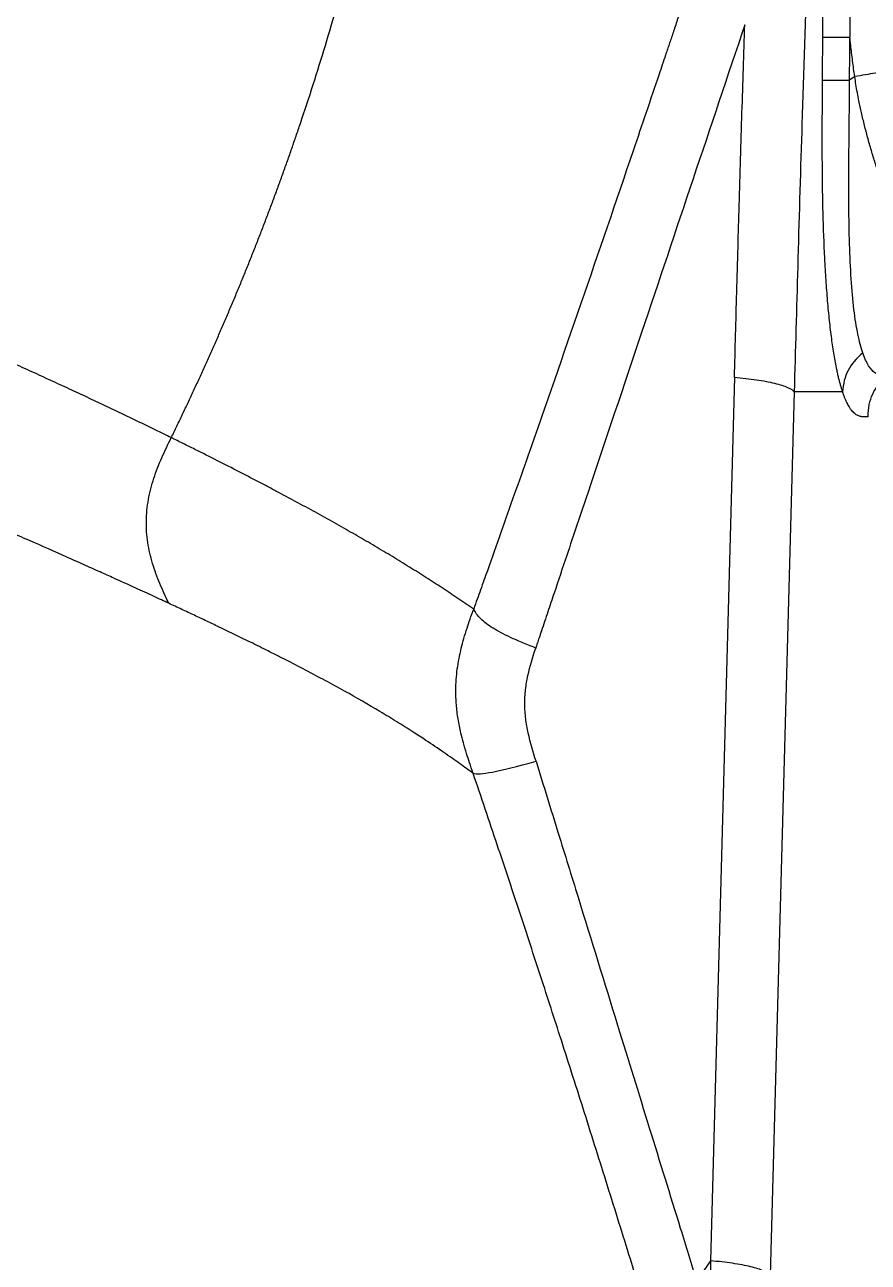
# Model space of a CAD drawing. Extents: x 0 to 84, y -21 to 126.
# Drawn here: x 69.05 to 74.1, y 25.89 to 33.3 of the extents above; entities that cross this region are included whole.
import ezdxf

# ---------------------------------------------------------------- set-up
doc = ezdxf.new("R2010")
doc.units = 0
doc.header["$MEASUREMENT"] = 0
doc.layers.add('1', color=4, linetype='Continuous')

# ---------------------------------------------------------------- blocks, each defined once
blk = doc.blocks.new('PRODIGY')
at = {"layer": '1', "color": 3, "linetype": 'Continuous', "lineweight": 25}
for p, q in [((74.0222, 32.9935), (73.9913, 32.9717)), ((73.3019, 31.1925), (73.159, 25.9008)), ((73.6598, 31.1049), (73.5163, 25.8134)), ((73.9496, 31.1049), (73.6598, 31.1049)), ((73.159, 25.9008), (73.0756, 25.7798))]:
    blk.add_line(p, q, dxfattribs=at)
for points, knots in [([(69.9299, 30.8309), (69.9412, 30.8542), (69.9639, 30.9007), (69.9975, 30.9708), (70.0308, 31.0411), (70.0637, 31.1116), (70.0964, 31.1823), (70.1287, 31.2533), (70.1607, 31.3245), (70.1923, 31.3958), (70.2236, 31.4674), (70.2546, 31.5392), (70.2853, 31.6112), (70.3156, 31.6834), (70.3456, 31.7558), (70.3752, 31.8284), (70.4045, 31.9011), (70.4334, 31.974), (70.462, 32.0471), (70.4902, 32.1204), (70.518, 32.1938), (70.5455, 32.2674), (70.5727, 32.3411), (70.5995, 32.415), (70.6259, 32.489), (70.6519, 32.5632), (70.6776, 32.6375), (70.7208, 32.7646), (70.7801, 32.9449), (70.8531, 33.1791), (70.9224, 33.4141), (70.9804, 33.6223), (71.0283, 33.8032), (71.0674, 33.9568), (71.105, 34.1109), (71.1411, 34.2654), (71.1759, 34.4203), (71.1978, 34.5238), (71.2087, 34.5755)], [0, 0, 0, 0, 0.019565, 0.03915, 0.058753, 0.078374, 0.098012, 0.117665, 0.137335, 0.157019, 0.176717, 0.196428, 0.216152, 0.235888, 0.255634, 0.27539, 0.295156, 0.31493, 0.334712, 0.354501, 0.374296, 0.394097, 0.413902, 0.43371, 0.453521, 0.473334, 0.493148, 0.512962, 0.574849, 0.636694, 0.698468, 0.760141, 0.800056, 0.840013, 0.879998, 0.92, 0.960005, 1, 1, 1, 1]), ([(73.7668, 34.4344), (73.7633, 34.3441), (73.7563, 34.1656), (73.7464, 33.9006), (73.737, 33.6416), (73.7281, 33.3884), (73.7198, 33.1412), (73.7119, 32.9), (73.6984, 32.4721), (73.6808, 31.8744), (73.6666, 31.3551), (73.6598, 31.1049)], [0, 0, 0, 0, 0.081362, 0.160967, 0.238801, 0.31485, 0.389107, 0.461568, 0.532234, 0.77467, 1, 1, 1, 1]), ([(73.9979, 33.8998), (73.9975, 33.8562), (73.9968, 33.7684), (73.9958, 33.6359), (73.9948, 33.5018), (73.9939, 33.366), (73.9933, 33.2748), (73.993, 33.229)], [0, 0, 0, 0, 0.195127, 0.392543, 0.592409, 0.794859, 1, 1, 1, 1]), ([(73.0265, 33.531), (73.0233, 33.5215), (73.0201, 33.5119), (73.0134, 33.4921), (73.01, 33.4818), (72.9992, 33.4495), (72.9912, 33.4258), (72.9744, 33.3756), (72.9655, 33.349), (72.9478, 33.2965), (72.9392, 33.2706), (72.923, 33.2226), (72.9156, 33.2005), (72.9053, 33.17), (72.9021, 33.1603), (72.8956, 33.1411), (72.8924, 33.1316), (72.8763, 33.0838), (72.8635, 33.0456), (72.799, 32.8546), (72.7474, 32.7018), (72.5918, 32.2437), (72.4874, 31.9385), (72.277, 31.3285), (72.1711, 31.0237), (72.0108, 30.5669), (71.9572, 30.4147), (71.8764, 30.1864), (71.8494, 30.1103), (71.8089, 29.9962), (71.7953, 29.9581), (71.7751, 29.9013), (71.7683, 29.8824), (71.7546, 29.844), (71.7477, 29.8245), (71.7406, 29.8046)], [0, 0, 0, 0, 0.007812, 0.007812, 0.015625, 0.015625, 0.03125, 0.03125, 0.046875, 0.046875, 0.0625, 0.0625, 0.078125, 0.078125, 0.085937, 0.085937, 0.09375, 0.09375, 0.125, 0.125, 0.25, 0.25, 0.5, 0.5, 0.75, 0.75, 0.875, 0.875, 0.9375, 0.9375, 0.96875, 0.96875, 0.984375, 0.984375, 1, 1, 1, 1]), ([(73.3641, 33.3039), (73.2609, 32.9961), (73.0548, 32.3818), (72.7412, 31.4469), (72.489, 30.695), (72.3144, 30.1747), (72.2348, 29.9372), (72.1844, 29.7871), (72.1545, 29.6977), (72.1334, 29.6349), (72.1219, 29.6004), (72.1152, 29.5802), (72.1122, 29.5709)], [0, 0, 0, 0, 0.247342, 0.493685, 0.75129, 0.851625, 0.911928, 0.942104, 0.972281, 0.983737, 0.992578, 1, 1, 1, 1]), ([(73.3019, 31.1925), (73.3065, 31.362), (73.3135, 31.622), (73.3231, 31.9657), (73.3333, 32.3247), (73.3466, 32.7685), (73.3584, 33.1286), (73.3641, 33.3039)], [0, 0, 0, 0, 0.240795, 0.369434, 0.488183, 0.750934, 1, 1, 1, 1]), ([(74.0222, 32.9935), (74.0201, 33.0092), (74.0157, 33.0406), (74.0096, 33.0878), (74.0037, 33.1349), (73.9982, 33.1819), (73.9947, 33.2133), (73.993, 33.229)], [0, 0, 0, 0, 0.20083, 0.401247, 0.601248, 0.800833, 1, 1, 1, 1]), ([(74.3451, 33.0613), (74.3413, 33.0583), (74.3307, 33.0544), (74.2971, 33.045), (74.274, 33.0396), (74.2172, 33.0276), (74.1834, 33.0211), (74.108, 33.0076), (74.0662, 33.0005), (74.0222, 32.9935)], [0, 0, 0, 0, 0.25, 0.25, 0.5, 0.5, 0.75, 0.75, 1, 1, 1, 1]), ([(69.9299, 30.8309), (69.9145, 30.8385), (69.8991, 30.8461), (69.8681, 30.8613), (69.8525, 30.8689), (69.8054, 30.8918), (69.7738, 30.9072), (69.7257, 30.9304), (69.7095, 30.9382), (69.6769, 30.9539), (69.6604, 30.9618), (69.6106, 30.9857), (69.5769, 31.0017), (69.5091, 31.0338), (69.4749, 31.05), (69.4052, 31.0827), (69.3698, 31.0993), (69.2976, 31.1328), (69.2609, 31.1498), (69.1864, 31.184), (69.1486, 31.2013), (69.0717, 31.2363), (69.0326, 31.254), (68.9527, 31.2898), (68.9119, 31.3081), (68.7862, 31.3638), (68.6986, 31.4022), (68.5145, 31.4814), (68.4181, 31.5223), (68.2159, 31.6066), (68.1101, 31.6499), (67.8876, 31.7391), (67.7709, 31.785), (67.5852, 31.8563), (67.5215, 31.8805), (67.3899, 31.9297), (67.322, 31.9548), (67.1115, 32.0316), (66.9619, 32.0847), (66.6447, 32.1941), (66.4774, 32.2502), (66.2137, 32.3362), (66.1237, 32.3652), (65.9401, 32.4236), (65.8465, 32.4531), (65.561, 32.5422), (65.3648, 32.6023), (65.0651, 32.6929), (64.9642, 32.7232), (64.7612, 32.7839), (64.6592, 32.8142), (64.5052, 32.8598), (64.4538, 32.875), (64.3512, 32.9054), (64.2995, 32.9206), (64.1959, 32.9511), (64.1442, 32.9663), (64.0669, 32.989), (64.0411, 32.9966), (63.9888, 33.0119), (63.9622, 33.0197), (63.9346, 33.0278)], [0, 0, 0, 0, 0.015625, 0.015625, 0.03125, 0.03125, 0.0625, 0.0625, 0.078125, 0.078125, 0.09375, 0.09375, 0.125, 0.125, 0.15625, 0.15625, 0.1875, 0.1875, 0.21875, 0.21875, 0.25, 0.25, 0.28125, 0.28125, 0.3125, 0.3125, 0.375, 0.375, 0.4375, 0.4375, 0.5, 0.5, 0.5625, 0.5625, 0.59375, 0.59375, 0.625, 0.625, 0.6875, 0.6875, 0.75, 0.75, 0.78125, 0.78125, 0.8125, 0.8125, 0.875, 0.875, 0.90625, 0.90625, 0.9375, 0.9375, 0.953125, 0.953125, 0.96875, 0.96875, 0.984375, 0.984375, 0.992188, 0.992188, 1, 1, 1, 1]), ([(74.5892, 31.4745), (74.5873, 31.4747), (74.5834, 31.4752), (74.5778, 31.4761), (74.5721, 31.4773), (74.5649, 31.4792), (74.5559, 31.4826), (74.5453, 31.4885), (74.5344, 31.4969), (74.5198, 31.5118), (74.5003, 31.5385), (74.4735, 31.5865), (74.4421, 31.6531), (74.4054, 31.7399), (74.3637, 31.8464), (74.3177, 31.9696), (74.2688, 32.1052), (74.2185, 32.249), (74.1767, 32.374), (74.1447, 32.475), (74.1214, 32.5521), (74.0999, 32.6273), (74.08, 32.7029), (74.0626, 32.775), (74.0485, 32.8406), (74.0377, 32.8967), (74.0293, 32.9453), (74.0246, 32.9775), (74.0222, 32.9935)], [0, 0, 0, 0, 0.013953, 0.028448, 0.04349, 0.059083, 0.087692, 0.121036, 0.152718, 0.184857, 0.25045, 0.317622, 0.386005, 0.455104, 0.52395, 0.591218, 0.656156, 0.718578, 0.778852, 0.808315, 0.837273, 0.867687, 0.893499, 0.921678, 0.947428, 0.965267, 0.982772, 1, 1, 1, 1]), ([(73.9496, 31.1049), (73.9486, 31.1081), (73.9466, 31.1144), (73.9435, 31.1242), (73.9405, 31.1344), (73.9375, 31.1448), (73.9345, 31.1556), (73.9316, 31.1667), (73.9287, 31.1781), (73.9258, 31.1898), (73.923, 31.2018), (73.9202, 31.2141), (73.9175, 31.2268), (73.9101, 31.2619), (73.8986, 31.3243), (73.884, 31.4224), (73.871, 31.5312), (73.8598, 31.6486), (73.8503, 31.774), (73.8402, 31.947), (73.8319, 32.1721), (73.8285, 32.4003), (73.8277, 32.5806), (73.8279, 32.6888), (73.8282, 32.7761), (73.8285, 32.8301), (73.8288, 32.8972), (73.8291, 32.9404), (73.8293, 32.9727)], [0, 0, 0, 0, 0.010861, 0.021681, 0.032463, 0.04321, 0.053925, 0.064611, 0.075271, 0.085908, 0.096526, 0.107126, 0.117714, 0.128291, 0.192897, 0.257404, 0.321537, 0.386413, 0.449573, 0.514236, 0.639963, 0.763357, 0.824042, 0.883516, 0.909439, 0.941793, 0.956402, 1, 1, 1, 1]), ([(74.0705, 31.3389), (74.0599, 31.37), (74.05, 31.4072), (74.0322, 31.4942), (74.0244, 31.5439), (74.0109, 31.6548), (74.0054, 31.7159), (73.9967, 31.8474), (73.9934, 31.9177), (73.989, 32.0652), (73.9877, 32.1422), (73.9866, 32.3005), (73.9867, 32.382), (73.9874, 32.5062), (73.9877, 32.5479), (73.9884, 32.6318), (73.9888, 32.6738), (73.9897, 32.758), (73.9901, 32.8002), (73.9907, 32.8854), (73.991, 32.9285), (73.9913, 32.9717)], [0, 0, 0, 0, 0.125, 0.125, 0.25, 0.25, 0.375, 0.375, 0.5, 0.5, 0.625, 0.625, 0.75, 0.75, 0.8125, 0.8125, 0.875, 0.875, 0.9375, 0.9375, 1, 1, 1, 1]), ([(69.9144, 29.839), (69.9001, 29.8457), (69.8702, 29.8596), (69.8227, 29.8815), (69.7705, 29.9054), (69.6919, 29.9414), (69.6028, 29.982), (69.4992, 30.0286), (69.3982, 30.0739), (69.2482, 30.1408), (69.0483, 30.2291), (68.8371, 30.3209), (68.6587, 30.3975), (68.4811, 30.4729), (68.2353, 30.5757), (67.9512, 30.6912), (67.6994, 30.7905), (67.5059, 30.8651), (67.3216, 30.9346), (67.1044, 31.0142), (66.8767, 31.0952), (66.6295, 31.1802), (66.3801, 31.2632), (66.1264, 31.3451), (65.8529, 31.4306), (65.5635, 31.5191), (65.2567, 31.6111), (65.0119, 31.6834), (64.8247, 31.7382), (64.701, 31.7744), (64.5765, 31.8106), (64.4512, 31.8471), (64.3252, 31.8836), (64.1985, 31.9203), (64.0712, 31.9571), (63.9433, 31.994), (63.8149, 32.0311), (63.7291, 32.0558), (63.6861, 32.0682)], [0, 0, 0, 0, 0.013526, 0.028311, 0.044379, 0.061821, 0.100245, 0.124408, 0.152749, 0.187149, 0.250431, 0.313973, 0.34723, 0.378381, 0.436194, 0.50648, 0.544715, 0.568873, 0.602036, 0.630322, 0.663033, 0.694232, 0.723686, 0.751671, 0.780036, 0.812475, 0.842537, 0.874173, 0.886486, 0.898854, 0.911281, 0.923769, 0.93632, 0.948934, 0.961611, 0.974349, 0.987146, 1, 1, 1, 1]), ([(74.2188, 31.1989), (74.2125, 31.1991), (74.2062, 31.1992), (74.1934, 31.1999), (74.1871, 31.2006), (74.1679, 31.2044), (74.1551, 31.2094), (74.1298, 31.2284), (74.1172, 31.2423), (74.0931, 31.2816), (74.0814, 31.307), (74.0705, 31.3389)], [0, 0, 0, 0, 0.125, 0.125, 0.25, 0.25, 0.5, 0.5, 0.75, 0.75, 1, 1, 1, 1]), ([(73.3019, 31.1925), (73.3482, 31.1888), (73.3925, 31.1838), (73.4738, 31.1719), (73.5106, 31.1649), (73.5737, 31.1495), (73.6, 31.141), (73.6398, 31.1234), (73.6533, 31.1142), (73.6598, 31.1049)], [0, 0, 0, 0, 0.25, 0.25, 0.5, 0.5, 0.75, 0.75, 1, 1, 1, 1]), ([(74.1031, 30.955), (74.099, 30.955), (74.0928, 30.955), (74.0802, 30.955), (74.0685, 30.9557), (74.0558, 30.9581), (74.0461, 30.9611), (74.0366, 30.9655), (74.0234, 30.9737), (74.0071, 30.9886), (73.9919, 31.0097), (73.9813, 31.0285), (73.9747, 31.0415), (73.9682, 31.0556), (73.9619, 31.0708), (73.9557, 31.0871), (73.9517, 31.099), (73.9496, 31.1049)], [0, 0, 0, 0, 0.078636, 0.119511, 0.240698, 0.304405, 0.363813, 0.427498, 0.48842, 0.618621, 0.741815, 0.786123, 0.829875, 0.873104, 0.915845, 0.958131, 1, 1, 1, 1]), ([(69.9144, 29.839), (69.8965, 29.878), (69.8784, 29.9169), (69.8453, 29.9961), (69.8303, 30.0364), (69.8056, 30.1186), (69.7959, 30.1605), (69.7832, 30.2453), (69.7803, 30.2883), (69.7816, 30.3744), (69.7859, 30.4176), (69.8012, 30.5032), (69.8121, 30.5456), (69.8394, 30.6291), (69.8557, 30.6702), (69.8914, 30.7511), (69.9107, 30.791), (69.9299, 30.8309)], [0, 0, 0, 0, 0.125, 0.125, 0.25, 0.25, 0.375, 0.375, 0.5, 0.5, 0.625, 0.625, 0.75, 0.75, 0.875, 0.875, 1, 1, 1, 1]), ([(71.7406, 29.8046), (71.725, 29.8153), (71.7092, 29.8259), (71.6778, 29.8472), (71.662, 29.8578), (71.6148, 29.8894), (71.5832, 29.9103), (71.5196, 29.9519), (71.4876, 29.9726), (71.4388, 30.0037), (71.4224, 30.0141), (71.3894, 30.035), (71.3727, 30.0454), (71.3222, 30.0768), (71.2881, 30.0978), (71.2192, 30.1395), (71.1844, 30.1603), (71.1145, 30.2017), (71.0794, 30.2222), (71.026, 30.253), (71.008, 30.2633), (70.9717, 30.2841), (70.9533, 30.2945), (70.9161, 30.3155), (70.8974, 30.326), (70.8596, 30.3471), (70.8406, 30.3577), (70.7833, 30.3893), (70.7448, 30.4104), (70.6669, 30.4526), (70.6274, 30.4738), (70.567, 30.5059), (70.5467, 30.5167), (70.5056, 30.5383), (70.4849, 30.5492), (70.4429, 30.5712), (70.4217, 30.5822), (70.3792, 30.6043), (70.3578, 30.6153), (70.2934, 30.6485), (70.25, 30.6706), (70.1618, 30.7154), (70.117, 30.738), (70.048, 30.7724), (70.0248, 30.784), (69.9777, 30.8073), (69.9539, 30.8191), (69.9299, 30.8309)], [0, 0, 0, 0, 0.03125, 0.03125, 0.0625, 0.0625, 0.125, 0.125, 0.1875, 0.1875, 0.21875, 0.21875, 0.25, 0.25, 0.3125, 0.3125, 0.375, 0.375, 0.4375, 0.4375, 0.46875, 0.46875, 0.5, 0.5, 0.53125, 0.53125, 0.5625, 0.5625, 0.625, 0.625, 0.6875, 0.6875, 0.71875, 0.71875, 0.75, 0.75, 0.78125, 0.78125, 0.8125, 0.8125, 0.875, 0.875, 0.9375, 0.9375, 0.96875, 0.96875, 1, 1, 1, 1]), ([(71.7373, 28.8209), (71.7244, 28.8302), (71.6977, 28.8496), (71.6557, 28.8797), (71.6104, 28.9118), (71.5438, 28.9581), (71.4664, 29.0104), (71.3721, 29.072), (71.2806, 29.1296), (71.1457, 29.2115), (70.9666, 29.3145), (70.7749, 29.4177), (70.6337, 29.4907), (70.5497, 29.5333), (70.4719, 29.5724), (70.36, 29.6277), (70.2457, 29.683), (70.1418, 29.7325), (70.0683, 29.7672), (69.9925, 29.8028), (69.9406, 29.8269), (69.9144, 29.839)], [0, 0, 0, 0, 0.027087, 0.056101, 0.08701, 0.119822, 0.190204, 0.238923, 0.299217, 0.359235, 0.480513, 0.605904, 0.668889, 0.699333, 0.733465, 0.785475, 0.864009, 0.897093, 0.930736, 0.965196, 1, 1, 1, 1]), ([(71.7373, 28.8209), (71.7301, 28.842), (71.7167, 28.8814), (71.697, 28.9419), (71.6794, 29.0011), (71.6617, 29.0699), (71.6463, 29.1462), (71.6357, 29.2316), (71.6319, 29.3319), (71.64, 29.4456), (71.6603, 29.5488), (71.682, 29.6296), (71.6999, 29.6874), (71.7198, 29.7461), (71.7334, 29.7843), (71.7406, 29.8046)], [0, 0, 0, 0, 0.0655398, 0.1218728, 0.186652, 0.2465568, 0.3307717, 0.4157284, 0.5004347, 0.62746, 0.753481, 0.8137855, 0.8779176, 0.9352303, 1, 1, 1, 1]), ([(72.1122, 29.5709), (72.0825, 29.5825), (72.055, 29.5936), (72.0049, 29.6147), (71.9822, 29.6247), (71.9407, 29.6441), (71.9219, 29.6534), (71.8872, 29.6718), (71.8713, 29.6808), (71.8418, 29.6991), (71.8283, 29.7083), (71.8037, 29.727), (71.7927, 29.7365), (71.7639, 29.765), (71.7501, 29.7843), (71.7406, 29.8046)], [0, 0, 0, 0, 0.125, 0.125, 0.25, 0.25, 0.375, 0.375, 0.5, 0.5, 0.625, 0.625, 0.75, 0.75, 1, 1, 1, 1]), ([(72.1141, 28.8927), (72.0969, 28.9487), (72.0801, 29.0047), (72.0612, 29.0902), (72.056, 29.1189), (72.0487, 29.1768), (72.0467, 29.2058), (72.0464, 29.2638), (72.048, 29.2927), (72.0547, 29.3499), (72.0596, 29.3782), (72.0778, 29.4621), (72.0945, 29.5167), (72.1122, 29.5709)], [0, 0, 0, 0, 0.25, 0.25, 0.375, 0.375, 0.5, 0.5, 0.625, 0.625, 0.75, 0.75, 1, 1, 1, 1]), ([(72.1141, 28.8927), (72.1584, 28.7492), (72.2422, 28.4779), (72.405, 27.9509), (72.5866, 27.3629), (72.7907, 26.7021), (72.9485, 26.1915), (73.043, 25.8853), (73.0756, 25.7798)], [0, 0, 0, 0, 0.1382956, 0.2615018, 0.50789, 0.7049782, 0.8983402, 1, 1, 1, 1]), ([(72.7382, 25.7193), (72.7156, 25.7925), (72.6704, 25.9388), (72.6022, 26.158), (72.5338, 26.3769), (72.465, 26.5955), (72.396, 26.8136), (72.3267, 27.0314), (72.24, 27.302), (72.1343, 27.6286), (72.0306, 27.9449), (71.946, 28.2002), (71.8798, 28.3987), (71.8101, 28.6064), (71.7615, 28.7494), (71.7373, 28.8209)], [0, 0, 0, 0, 0.070503, 0.14094, 0.211306, 0.281595, 0.351802, 0.421918, 0.491937, 0.613323, 0.737923, 0.798314, 0.860925, 0.930522, 1, 1, 1, 1]), ([(68.528, 25.9973), (68.5408, 25.9881), (68.5663, 25.9699), (68.6042, 25.9429), (68.6415, 25.9165), (68.6783, 25.8905), (68.7146, 25.865), (68.7504, 25.84), (68.8164, 25.7941), (68.9118, 25.7286), (69.036, 25.6452), (69.1587, 25.5649), (69.2802, 25.4874), (69.4006, 25.4129), (69.5252, 25.3382), (69.6544, 25.2633), (69.7864, 25.1897), (69.9186, 25.1188), (70.0318, 25.0602), (70.1277, 25.0122), (70.2045, 24.9746), (70.2805, 24.9382), (70.356, 24.9028), (70.4057, 24.8802), (70.4307, 24.8688)], [0, 0, 0, 0, 0.018274, 0.036374, 0.0543, 0.072049, 0.089619, 0.107009, 0.124219, 0.186309, 0.248035, 0.310305, 0.372396, 0.434522, 0.497151, 0.567961, 0.639653, 0.709393, 0.783411, 0.826834, 0.870016, 0.913184, 0.956487, 1, 1, 1, 1]), ([(73.159, 25.9008), (73.1573, 25.8386), (73.1556, 25.7766), (73.1529, 25.6537), (73.1519, 25.5928), (73.1514, 25.5321)], [0, 0, 0, 0, 0.5, 0.5, 1, 1, 1, 1]), ([(73.5163, 25.8134), (73.5097, 25.8226), (73.4962, 25.8318), (73.4565, 25.8494), (73.4303, 25.8578), (73.3673, 25.8733), (73.3305, 25.8802), (73.2495, 25.8922), (73.2052, 25.8971), (73.159, 25.9008)], [0, 0, 0, 0, 0.25, 0.25, 0.5, 0.5, 0.75, 0.75, 1, 1, 1, 1])]:
    blk.add_open_spline(points, degree=3, knots=knots, dxfattribs=at)
for points in [[(73.831, 33.2302), (73.8326, 33.4497), (73.8345, 33.6736), (73.8369, 33.9015)], [(73.8293, 32.9727), (73.8298, 33.0578), (73.8303, 33.1437), (73.831, 33.2302)], [(73.831, 33.2302), (73.8462, 33.2301), (73.8913, 33.2297), (73.993, 33.229)], [(73.9913, 32.9717), (73.9918, 33.0575), (73.9923, 33.1432), (73.993, 33.229)], [(73.8293, 32.9727), (73.8445, 32.9726), (73.8893, 32.9723), (73.9913, 32.9717)], [(74.0705, 31.3389), (73.9907, 31.2712), (73.9554, 31.2028), (73.9496, 31.1049)], [(74.1031, 30.955), (74.1031, 31.062), (74.1362, 31.1319), (74.2188, 31.1989)], [(71.7373, 28.8209), (71.7777, 28.8092), (71.8819, 28.8291), (72.1141, 28.8927)]]:
    blk.add_open_spline(points, degree=3, dxfattribs=at)

msp = doc.modelspace()

# ---------------------------------------------------------------- block references
at = {"layer": '1'}
msp.add_blockref('PRODIGY', (0, 0), dxfattribs=at)

doc.saveas('drawing.dxf')
